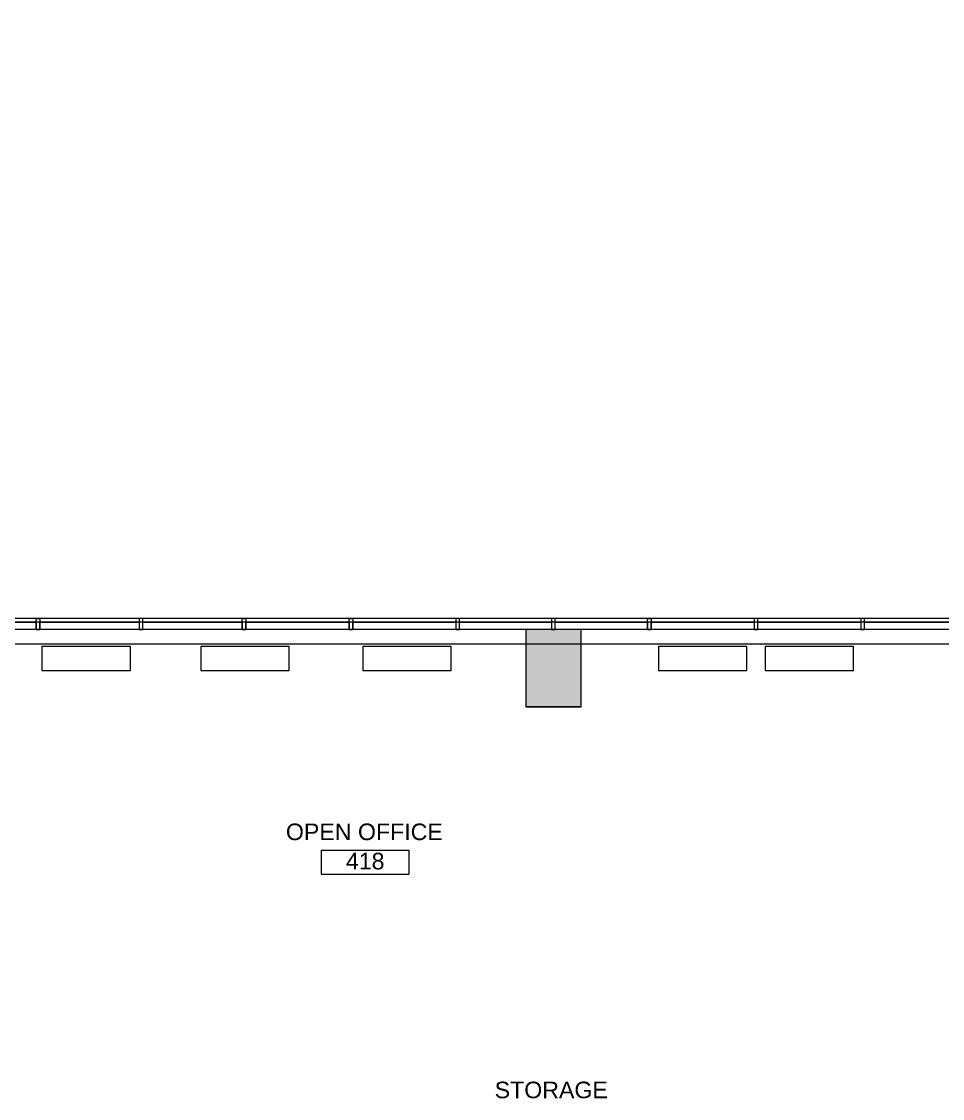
# Model space of a CAD drawing. Header units: inches. Extents: x -865 to 1895, y -762 to 1388.
# Drawn here: x 894 to 1394, y 118 to 703 of the extents above; entities that cross this region are included whole.
import ezdxf

# ---------------------------------------------------------------- set-up
doc = ezdxf.new("R2010")
doc.units = ezdxf.units.IN
doc.header["$MEASUREMENT"] = 0
for name, color, linetype, lineweight in [('4th Floor Revit Background_dwg', 8, 'Continuous', 9), ('8309_BB$0$BB_COL_FILL', 7, 'Continuous', 9), ('A-AREA-IDEN', 2, 'Continuous', 20), ('A-EXIST-GLAZ', 7, 'Continuous', 9), ('A-EXIST-WALL-INT', 7, 'Continuous', 9), ('A-FLOR', 192, 'Continuous', 13), ('M-EXIST-HEAT', 7, 'Continuous', 9)]:
    doc.layers.add(name, color=color, linetype=linetype, lineweight=lineweight)
doc.styles.add('Arial_1', font='arial.ttf', dxfattribs={"height": 9})

# ---------------------------------------------------------------- blocks, each defined once
blk = doc.blocks.new('4th Floor Revit Background_dwg-1506688-4th Floor New Construction - Partition Plan')
at = {"layer": '8309_BB$0$BB_COL_FILL'}
blk.add_hatch(color=256, dxfattribs=at).paths.add_polyline_path([(2354.34, 1171.78), (2354.34, 1213.78), (2324.34, 1213.78), (2324.34, 1171.78)], flags=0)
for p, q in [((2354.34, 1213.78), (2324.34, 1213.78)), ((2324.34, 1213.78), (2324.34, 1171.78)), ((2354.34, 1171.78), (2354.34, 1213.78)), ((2324.34, 1171.78), (2354.34, 1171.78)), ((2354.34, 1171.78), (2324.34, 1171.78))]:
    blk.add_line(p, q, dxfattribs=at)
at = {"layer": 'A-EXIST-GLAZ'}
blk.add_line((2840.92, 1217.78), (1683.34, 1217.78), dxfattribs=at)
at = {"layer": 'A-EXIST-GLAZ', "flags": 128}
for points in [[(2922.25, 1142.86), (2924.72, 1140.4), (2845.34, 1219.78), (1888.48, 1219.78), (1683.34, 1219.78), (1677.34, 1219.78), (1677.34, 1213.78), (1683.34, 1213.78), (1683.34, 1219.78), (1683.34, 1261.61), (1559.25, 1385.7), (1521.05, 1385.7), (1521.05, 1379.7), (1515.05, 1379.7), (1515.05, 1385.7), (1521.05, 1385.7), (1521.05, 1423.9), (1400.83, 1544.12), (1362.63, 1544.12), (1356.63, 1544.12), (1356.63, 1543.78)], [(2004.34, 1217.78), (2058.34, 1217.78), (2058.34, 1213.82), (2060.34, 1213.82), (2060.34, 1217.78), (2114.33, 1217.78), (2114.33, 1213.82), (2116.34, 1213.82), (2116.34, 1217.78), (2170.34, 1217.78), (2170.34, 1213.82), (2172.34, 1213.82), (2172.34, 1217.78), (2228.34, 1217.78), (2228.34, 1213.82), (2230.34, 1213.82), (2230.34, 1217.78), (2286.33, 1217.78), (2286.33, 1213.82), (2288.34, 1213.82), (2288.34, 1217.78), (2338.33, 1217.78), (2338.33, 1213.82), (2340.34, 1213.82), (2340.34, 1217.78), (2390.34, 1217.78), (2390.34, 1213.82), (2392.34, 1213.82), (2392.34, 1217.78), (2448.33, 1217.78), (2448.33, 1213.82), (2450.34, 1213.82), (2450.34, 1217.78), (2506.33, 1217.78), (2506.33, 1213.82), (2508.34, 1213.82), (2508.34, 1217.78), (2562.34, 1217.78)], [(2729.32, 1213.78), (1677.34, 1213.78), (1677.34, 1259.12), (1639.11, 1297.36)], [(2729.32, 1205.78), (1669.34, 1205.78), (1669.34, 1255.81), (1633.45, 1291.7)]]:
    blk.add_lwpolyline(points, dxfattribs=at)
for points in [[(2060.34, 1213.82), (2058.34, 1213.82), (2058.34, 1219.76), (2060.34, 1219.76)], [(2114.33, 1213.82), (2116.34, 1213.82), (2116.34, 1219.76), (2114.33, 1219.76)], [(2172.34, 1213.82), (2170.34, 1213.82), (2170.34, 1219.76), (2172.34, 1219.76)], [(2230.34, 1213.82), (2228.34, 1213.82), (2228.34, 1219.76), (2230.34, 1219.76)], [(2286.33, 1213.82), (2288.34, 1213.82), (2288.34, 1219.76), (2286.33, 1219.76)], [(2338.33, 1213.82), (2340.34, 1213.82), (2340.34, 1219.76), (2338.33, 1219.76)], [(2392.34, 1213.82), (2390.34, 1213.82), (2390.34, 1219.76), (2392.34, 1219.76)], [(2448.33, 1213.82), (2450.34, 1213.82), (2450.34, 1219.76), (2448.33, 1219.76)], [(2506.33, 1213.82), (2508.34, 1213.82), (2508.34, 1219.76), (2506.33, 1219.76)]]:
    blk.add_lwpolyline(points, close=True, dxfattribs=at)
at = {"layer": 'A-EXIST-WALL-INT', "flags": 128}
blk.add_lwpolyline([(2324.34, 1171.78), (2354.34, 1171.78), (2354.34, 1213.78), (2324.34, 1213.78)], close=True, dxfattribs=at)
at = {"layer": 'M-EXIST-HEAT', "flags": 128}
for points in [[(2109.56, 1204.59), (2061.56, 1204.59), (2061.56, 1191.59), (2109.56, 1191.59), (2109.56, 1204.59)], [(2195.78, 1204.59), (2147.78, 1204.59), (2147.78, 1191.59), (2195.78, 1191.59), (2195.78, 1204.59)], [(2283.73, 1204.59), (2235.73, 1204.59), (2235.73, 1191.59), (2283.73, 1191.59), (2283.73, 1204.59)], [(2444.33, 1204.59), (2396.33, 1204.59), (2396.33, 1191.59), (2444.33, 1191.59), (2444.33, 1204.59)], [(2502.32, 1204.59), (2454.32, 1204.59), (2454.32, 1191.59), (2502.32, 1191.59), (2502.32, 1204.59)]]:
    blk.add_lwpolyline(points, dxfattribs=at)
blk = doc.blocks.new('FORM Room Tag - Name _ Number-61107-4th Floor New Construction - Partition Plan')
at = {"layer": 'A-AREA-IDEN'}
for p, q in [((-0.2444, -0.0231), (-0.2444, -0.1589)), ((-0.2444, -0.0231), (0.2515, -0.0231)), ((0.2515, -0.0231), (0.2515, -0.1589)), ((-0.2444, -0.1589), (0.2515, -0.1589))]:
    blk.add_line(p, q, dxfattribs=at)

msp = doc.modelspace()

# ---------------------------------------------------------------- linework, layer by layer
at = {"layer": 'A-FLOR'}
msp.add_line((1688.67, 378.79), (526.67, 378.79), dxfattribs=at)

# ---------------------------------------------------------------- block references
at = {"layer": '4th Floor Revit Background_dwg', "color": 7}
msp.add_blockref('4th Floor Revit Background_dwg-1506688-4th Floor New Construction - Partition Plan', (-1156.67, -840.99), dxfattribs=at)
at = {"layer": 'A-AREA-IDEN', "xscale": 95.99999999999994, "yscale": 95.99999999999994, "zscale": 95.99999999999994}
msp.add_blockref('FORM Room Tag - Name _ Number-61107-4th Floor New Construction - Partition Plan', (1079.96, 255.17), dxfattribs=at)

# ---------------------------------------------------------------- texts
at = {"layer": 'A-AREA-IDEN', "lineweight": 9, "char_height": 9, "attachment_point": 2, "line_spacing_factor": 0.941778, "style": 'Arial_1'}
for s, insert, width in [('OPEN OFFICE', (1079.97, 267.35), 101.7022), ('418', (1080.43, 251.45), 25.1225), ('STORAGE', (1181.48, 127.11), 73.3842)]:
    msp.add_mtext(s, dxfattribs=dict(at, insert=insert, width=width))

doc.saveas('drawing.dxf')
